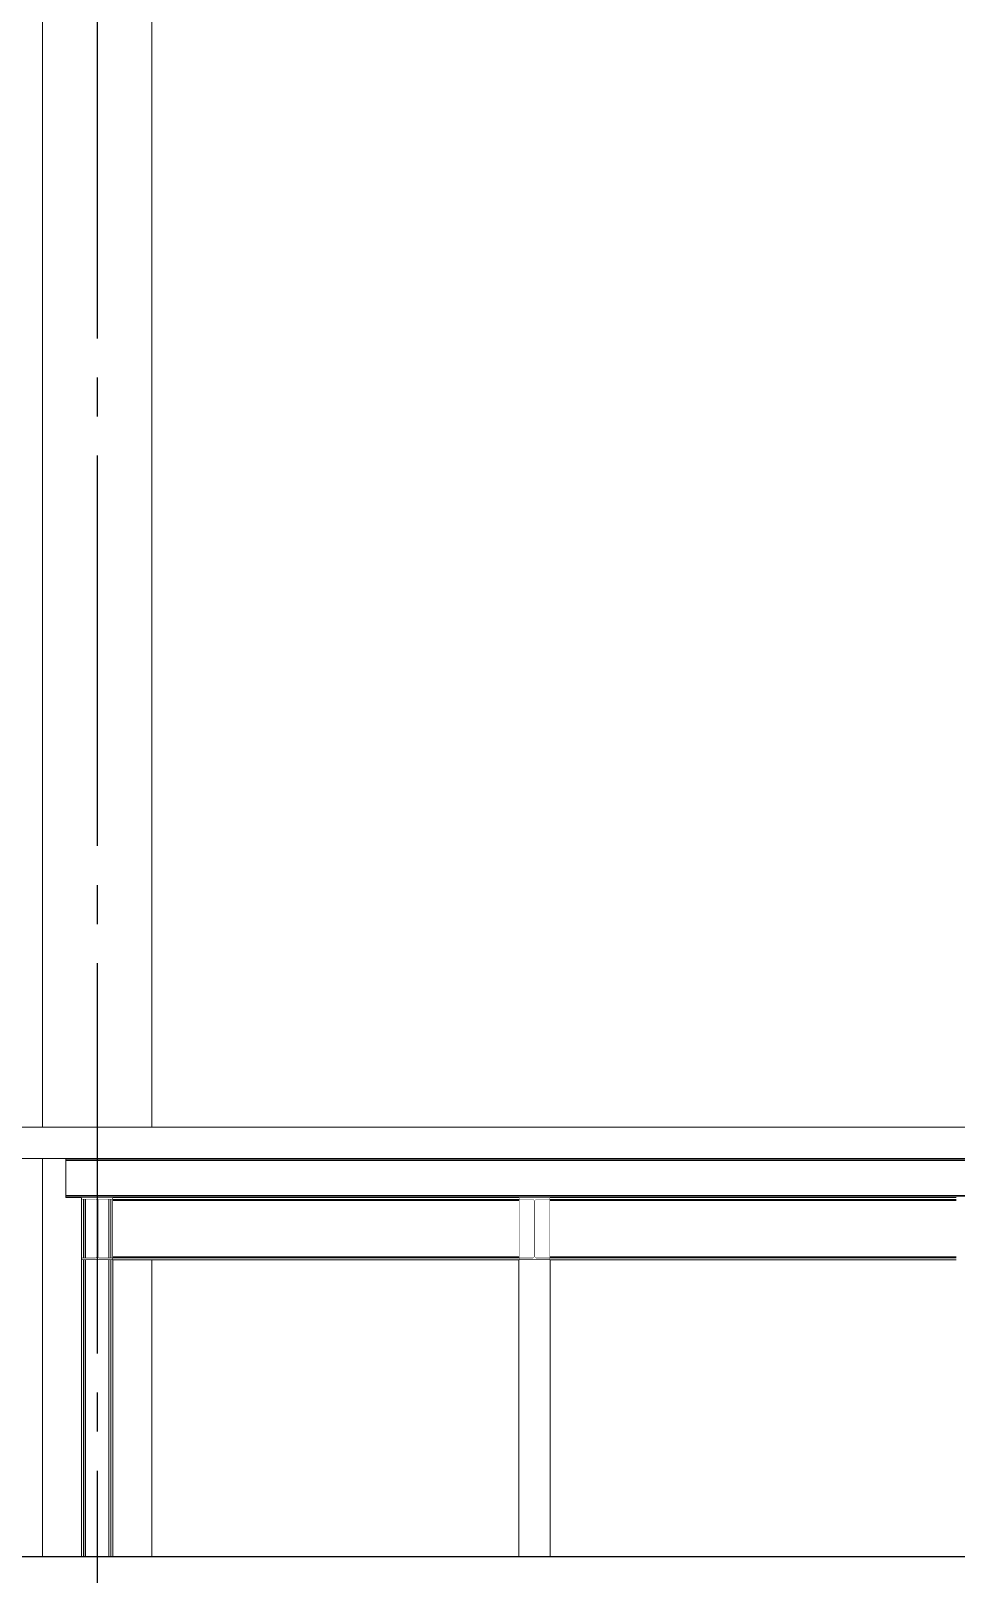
# Model space of a CAD drawing. Extents: x -3080 to 28500, y -1326 to 31609.
# Drawn here: x 15077 to 15670, y 27365 to 28353 of the extents above; entities that cross this region are included whole.
import ezdxf
from ezdxf.xclip import XClip

# ---------------------------------------------------------------- set-up
doc = ezdxf.new("R2010")
doc.units = 0
doc.header["$LTSCALE"] = 100
doc.header["$XCLIPFRAME"] = 2
doc.linetypes.add('188K-SM-07-F10-MECH-CR PIPE-Y2257103$0$X-S-FAB_SL ALL$0$COL-CEN-LIN', pattern=[3.25, 2.5, -0.25, 0.25, -0.25])
doc.linetypes.add('188K-SM-07-F10-MECH-CR PIPE-Y2257103$0$X-S-FAB_SL ALL$0$Wipeout_Contour', pattern=[1, 0, -1])
for name, color, linetype in [('0-xref', 8, 'Continuous'), ('188K-SM-07-F10-MECH-CR PIPE-Y2257103$0$X-S-FAB_SL ALL$0$ASP_1', 1, 'Continuous'), ('188K-SM-07-F10-MECH-CR PIPE-Y2257103$0$X-S-FAB_SL ALL$0$CCL', 15, '188K-SM-07-F10-MECH-CR PIPE-Y2257103$0$X-S-FAB_SL ALL$0$COL-CEN-LIN'), ('188K-SM-07-F10-MECH-CR PIPE-Y2257103$0$X-S-FAB_SL ALL$0$Hattch', 7, 'Continuous'), ('188K-SM-07-F10-MECH-CR PIPE-Y2257103$0$X-S-FAB_SL ALL$0$S-BEAM', 7, 'Continuous'), ('188K-SM-07-F10-MECH-CR PIPE-Y2257103$0$X-S-FAB_SL ALL$0$S-COL', 7, 'Continuous'), ('188K-SM-07-F10-MECH-CR PIPE-Y2257103$0$X-S-FAB_SL ALL$0$S-SLAB', 7, 'Continuous')]:
    doc.layers.add(name, color=color, linetype=linetype)

# ---------------------------------------------------------------- blocks, each defined once
blk = doc.blocks.new('188K-SM-07-F10-MECH-CR PIPE-Y2257103$0$X-S-FAB_SL ALL$0$剖面元素_220_3', base_point=(23061.26, -8263.06))
at = {"color": 254, "linetype": '188K-SM-07-F10-MECH-CR PIPE-Y2257103$0$X-S-FAB_SL ALL$0$Wipeout_Contour', "lineweight": 0, "ltscale": 2975856.659654287}
blk.add_wipeout([(38146.26, -5929.78), (38158.94, -5939.71), (38163.76, -5939.71), (38163.76, -5985.2), (38146.26, -5985.2), (38146.26, -6943.06), (38216.26, -6943.06), (38216.26, -6204.02), (38198.81, -6204.02), (38198.81, -6212.28), (38163.81, -6212.28), (38163.81, -6187.71), (38180.31, -6187.71), (38180.31, -6179.26), (38163.81, -6179.26), (38163.81, -6154.69), (38173.31, -6154.69), (38173.31, -6134.13), (38173.31, -6133.38), (38173.31, -6119.78), (38173.31, -6119.02), (38173.31, -6087.3), (38163.81, -6087.3), (38163.81, -6062.73), (38180.31, -6062.73), (38180.31, -6054.28), (38163.81, -6054.28), (38163.81, -6029.71), (38198.81, -6029.71), (38198.81, -6033.78), (38216.26, -6033.78), (38216.26, -5829.06), (38198.81, -5829.06), (38198.81, -5834.06), (38182.31, -5834.06), (38182.31, -5842.5), (38198.81, -5842.5), (38198.81, -5867.08), (38189.31, -5867.08), (38189.31, -5888.56), (38189.31, -5889.32), (38189.31, -5898.8), (38189.31, -5899.56), (38189.31, -5902.53), (38189.31, -5903.67), (38189.31, -5913.15), (38189.31, -5913.91), (38189.31, -5934.47), (38198.81, -5934.47), (38198.81, -5959.04), (38182.31, -5959.04), (38182.31, -5967.48), (38198.81, -5967.48), (38198.81, -5992.06), (38163.81, -5992.06), (38163.81, -5967.48), (38180.31, -5967.48), (38180.31, -5959.04), (38163.81, -5959.04), (38163.81, -5934.47), (38173.31, -5934.47), (38173.31, -5913.91), (38173.31, -5913.15), (38173.31, -5903.67), (38173.31, -5902.92), (38173.31, -5899.56), (38173.31, -5898.8), (38173.31, -5867.08), (38163.81, -5867.08), (38163.81, -5842.5), (38180.31, -5842.5), (38180.31, -5834.06), (38163.81, -5834.06), (38163.81, -5829.06), (38163.76, -5829.06), (38163.76, -5859.8), (38146.26, -5859.8)], dxfattribs=at).dxf.layer = '188K-SM-07-F10-MECH-CR PIPE-Y2257103$0$X-S-FAB_SL ALL$0$Hattch'
at = {"color": 254, "linetype": '188K-SM-07-F10-MECH-CR PIPE-Y2257103$0$X-S-FAB_SL ALL$0$Wipeout_Contour', "lineweight": 0, "ltscale": 310531.670143}
blk.add_wipeout([(38146.26, -7218.06), (38171.26, -7218.06), (38171.26, -6988.06), (38161.26, -6988.06), (38161.26, -6963.26), (38216.26, -6963.26), (38216.26, -6963.06), (38146.26, -6963.06)], dxfattribs=at).dxf.layer = '188K-SM-07-F10-MECH-CR PIPE-Y2257103$0$X-S-FAB_SL ALL$0$Hattch'
at = {"layer": '188K-SM-07-F10-MECH-CR PIPE-Y2257103$0$X-S-FAB_SL ALL$0$S-COL', "color": 8, "lineweight": 0}
for p, q in [((38146.26, -6943.06), (38146.26, -5985.2)), ((38216.26, -6943.06), (38216.26, -6204.02)), ((38146.26, -7218.06), (38146.26, -6963.06)), ((38216.26, -6963.26), (38216.26, -6963.06))]:
    blk.add_line(p, q, dxfattribs=at)
at = {"color": 254, "linetype": '188K-SM-07-F10-MECH-CR PIPE-Y2257103$0$X-S-FAB_SL ALL$0$Wipeout_Contour', "lineweight": 0, "ltscale": 155448.993306}
blk.add_wipeout([(38191.26, -7218.06), (38216.26, -7218.06), (38216.26, -7028.06), (38191.26, -7028.06)], dxfattribs=at).dxf.layer = '188K-SM-07-F10-MECH-CR PIPE-Y2257103$0$X-S-FAB_SL ALL$0$Hattch'
at = {"layer": '188K-SM-07-F10-MECH-CR PIPE-Y2257103$0$X-S-FAB_SL ALL$0$S-COL', "color": 8, "lineweight": 0}
blk.add_line((38216.26, -7218.06), (38216.26, -7028.06), dxfattribs=at)
blk = doc.blocks.new('188K-SM-07-F10-MECH-CR PIPE-Y2257103$0$X-S-FAB_SL ALL$0$剖面元素_242_3', base_point=(23061.26, -8263.06))
at = {"layer": '188K-SM-07-F10-MECH-CR PIPE-Y2257103$0$X-S-FAB_SL ALL$0$S-SLAB', "color": 15, "lineweight": 0}
for p, q in [((40656.26, -6943.06), (24906.26, -6943.06)), ((40656.26, -6963.06), (24906.26, -6963.06))]:
    blk.add_line(p, q, dxfattribs=at)
blk = doc.blocks.new('188K-SM-07-F10-MECH-CR PIPE-Y2257103$0$X-S-FAB_SL ALL$0$剖面元素_1312_3', base_point=(23061.26, -8263.06))
at = {"layer": '188K-SM-07-F10-MECH-CR PIPE-Y2257103$0$X-S-FAB_SL ALL$0$S-BEAM', "color": 2, "lineweight": 0}
for p, q in [((38171.26, -6988.06), (38171.26, -6989.36)), ((38191.26, -6988.06), (38171.26, -6988.06)), ((38191.26, -6988.06), (38191.26, -6989.36)), ((38171.26, -7026.76), (38171.26, -7028.06)), ((38191.26, -7028.06), (38171.26, -7028.06)), ((38191.26, -7026.76), (38191.26, -7028.06))]:
    blk.add_line(p, q, dxfattribs=at)
at = {"layer": '188K-SM-07-F10-MECH-CR PIPE-Y2257103$0$X-S-FAB_SL ALL$0$S-BEAM', "color": 2, "lineweight": 0, "flags": 128}
for points in [[(38180.69, -6989.54), (38180.26, -6989.36), (38171.26, -6989.36)], [(38180.69, -6989.54), (38180.86, -6989.96), (38180.86, -7026.16), (38180.69, -7026.59)], [(38181.84, -6989.54), (38181.66, -6989.96), (38181.66, -7026.16), (38181.84, -7026.59)], [(38191.26, -6989.36), (38182.26, -6989.36), (38181.84, -6989.54)], [(38180.69, -7026.59), (38180.26, -7026.76), (38171.26, -7026.76)], [(38181.84, -7026.59), (38182.26, -7026.76), (38191.26, -7026.76)]]:
    blk.add_lwpolyline(points, dxfattribs=at)
blk = doc.blocks.new('188K-SM-07-F10-MECH-CR PIPE-Y2257103$0$X-S-FAB_SL ALL$0$剖面元素_1313_3', base_point=(23061.26, -8263.06))
at = {"layer": '188K-SM-07-F10-MECH-CR PIPE-Y2257103$0$X-S-FAB_SL ALL$0$S-BEAM', "color": 2, "lineweight": 0}
for p, q in [((38451.26, -6988.06), (38451.26, -6989.36)), ((38471.26, -6988.06), (38451.26, -6988.06)), ((38471.26, -6988.06), (38471.26, -6989.36)), ((38451.26, -7026.76), (38451.26, -7028.06)), ((38471.26, -7028.06), (38451.26, -7028.06)), ((38471.26, -7026.76), (38471.26, -7028.06))]:
    blk.add_line(p, q, dxfattribs=at)
at = {"layer": '188K-SM-07-F10-MECH-CR PIPE-Y2257103$0$X-S-FAB_SL ALL$0$S-BEAM', "color": 2, "lineweight": 0, "flags": 128}
for points in [[(38460.69, -6989.54), (38460.26, -6989.36), (38451.26, -6989.36)], [(38460.69, -6989.54), (38460.86, -6989.96), (38460.86, -7026.16), (38460.69, -7026.59)], [(38461.84, -6989.54), (38461.66, -6989.96), (38461.66, -7026.16), (38461.84, -7026.59)], [(38471.26, -6989.36), (38462.26, -6989.36), (38461.84, -6989.54)], [(38460.69, -7026.59), (38460.26, -7026.76), (38451.26, -7026.76)], [(38461.84, -7026.59), (38462.26, -7026.76), (38471.26, -7026.76)]]:
    blk.add_lwpolyline(points, dxfattribs=at)
blk = doc.blocks.new('188K-SM-07-F10-MECH-CR PIPE-Y2257103$0$X-S-FAB_SL ALL$0$剖面元素_2107_3', base_point=(23061.26, -8263.06))
at = {"color": 254, "linetype": '188K-SM-07-F10-MECH-CR PIPE-Y2257103$0$X-S-FAB_SL ALL$0$Wipeout_Contour', "lineweight": 0, "ltscale": 155313.36549}
blk.add_wipeout([(38191.26, -6989.36), (38190.06, -6989.36), (38190.06, -7026.76), (38191.26, -7026.76)], dxfattribs=at).dxf.layer = '188K-SM-07-F10-MECH-CR PIPE-Y2257103$0$X-S-FAB_SL ALL$0$Hattch'
at = {"color": 254, "linetype": '188K-SM-07-F10-MECH-CR PIPE-Y2257103$0$X-S-FAB_SL ALL$0$Wipeout_Contour', "lineweight": 0, "ltscale": 155323.55673}
blk.add_wipeout([(38171.26, -7218.06), (38172.46, -7218.06), (38172.46, -7028.06), (38171.26, -7028.06)], dxfattribs=at).dxf.layer = '188K-SM-07-F10-MECH-CR PIPE-Y2257103$0$X-S-FAB_SL ALL$0$Hattch'
at = {"color": 254, "linetype": '188K-SM-07-F10-MECH-CR PIPE-Y2257103$0$X-S-FAB_SL ALL$0$Wipeout_Contour', "lineweight": 0, "ltscale": 155239.401092}
blk.add_wipeout([(38172.46, -6989.36), (38171.26, -6989.36), (38171.26, -7026.76), (38172.46, -7026.76)], dxfattribs=at).dxf.layer = '188K-SM-07-F10-MECH-CR PIPE-Y2257103$0$X-S-FAB_SL ALL$0$Hattch'
at = {"color": 254, "linetype": '188K-SM-07-F10-MECH-CR PIPE-Y2257103$0$X-S-FAB_SL ALL$0$Wipeout_Contour', "lineweight": 0, "ltscale": 155397.481087}
blk.add_wipeout([(38190.06, -7218.06), (38191.26, -7218.06), (38191.26, -7028.06), (38190.06, -7028.06)], dxfattribs=at).dxf.layer = '188K-SM-07-F10-MECH-CR PIPE-Y2257103$0$X-S-FAB_SL ALL$0$Hattch'
at = {"color": 254, "linetype": '188K-SM-07-F10-MECH-CR PIPE-Y2257103$0$X-S-FAB_SL ALL$0$Wipeout_Contour', "lineweight": 0, "ltscale": 155310.662287}
blk.add_wipeout([(38190.06, -6989.36), (38189.89, -6989.36), (38189.89, -7026.76), (38190.06, -7026.76)], dxfattribs=at).dxf.layer = '188K-SM-07-F10-MECH-CR PIPE-Y2257103$0$X-S-FAB_SL ALL$0$Hattch'
at = {"color": 254, "linetype": '188K-SM-07-F10-MECH-CR PIPE-Y2257103$0$X-S-FAB_SL ALL$0$Wipeout_Contour', "lineweight": 0, "ltscale": 155394.779346}
blk.add_wipeout([(38189.89, -7218.06), (38190.06, -7218.06), (38190.06, -7028.06), (38189.89, -7028.06)], dxfattribs=at).dxf.layer = '188K-SM-07-F10-MECH-CR PIPE-Y2257103$0$X-S-FAB_SL ALL$0$Hattch'
at = {"color": 254, "linetype": '188K-SM-07-F10-MECH-CR PIPE-Y2257103$0$X-S-FAB_SL ALL$0$Wipeout_Contour', "lineweight": 0, "ltscale": 155309.383641}
blk.add_wipeout([(38189.89, -6989.36), (38189.41, -6989.36), (38189.41, -7026.76), (38189.89, -7026.76)], dxfattribs=at).dxf.layer = '188K-SM-07-F10-MECH-CR PIPE-Y2257103$0$X-S-FAB_SL ALL$0$Hattch'
at = {"color": 254, "linetype": '188K-SM-07-F10-MECH-CR PIPE-Y2257103$0$X-S-FAB_SL ALL$0$Wipeout_Contour', "lineweight": 0, "ltscale": 155393.501393}
blk.add_wipeout([(38189.41, -7218.06), (38189.89, -7218.06), (38189.89, -7028.06), (38189.41, -7028.06)], dxfattribs=at).dxf.layer = '188K-SM-07-F10-MECH-CR PIPE-Y2257103$0$X-S-FAB_SL ALL$0$Hattch'
at = {"color": 254, "linetype": '188K-SM-07-F10-MECH-CR PIPE-Y2257103$0$X-S-FAB_SL ALL$0$Wipeout_Contour', "lineweight": 0, "ltscale": 155307.168955}
blk.add_wipeout([(38189.41, -6989.36), (38188.76, -6989.36), (38188.76, -7026.76), (38189.41, -7026.76)], dxfattribs=at).dxf.layer = '188K-SM-07-F10-MECH-CR PIPE-Y2257103$0$X-S-FAB_SL ALL$0$Hattch'
at = {"color": 254, "linetype": '188K-SM-07-F10-MECH-CR PIPE-Y2257103$0$X-S-FAB_SL ALL$0$Wipeout_Contour', "lineweight": 0, "ltscale": 155391.287905}
blk.add_wipeout([(38188.76, -7218.06), (38189.41, -7218.06), (38189.41, -7028.06), (38188.76, -7028.06)], dxfattribs=at).dxf.layer = '188K-SM-07-F10-MECH-CR PIPE-Y2257103$0$X-S-FAB_SL ALL$0$Hattch'
at = {"color": 254, "linetype": '188K-SM-07-F10-MECH-CR PIPE-Y2257103$0$X-S-FAB_SL ALL$0$Wipeout_Contour', "lineweight": 0, "ltscale": 155360.518908}
blk.add_wipeout([(38173.76, -7218.06), (38188.76, -7218.06), (38188.76, -7028.06), (38173.76, -7028.06)], dxfattribs=at).dxf.layer = '188K-SM-07-F10-MECH-CR PIPE-Y2257103$0$X-S-FAB_SL ALL$0$Hattch'
at = {"color": 254, "linetype": '188K-SM-07-F10-MECH-CR PIPE-Y2257103$0$X-S-FAB_SL ALL$0$Wipeout_Contour', "lineweight": 0, "ltscale": 310532.374097}
blk.add_wipeout([(38173.76, -6989.36), (38173.76, -7026.76), (38180.26, -7026.76), (38180.69, -7026.59), (38180.86, -7026.16), (38180.86, -6989.96), (38180.69, -6989.54), (38180.26, -6989.36)], dxfattribs=at).dxf.layer = '188K-SM-07-F10-MECH-CR PIPE-Y2257103$0$X-S-FAB_SL ALL$0$Hattch'
at = {"color": 254, "linetype": '188K-SM-07-F10-MECH-CR PIPE-Y2257103$0$X-S-FAB_SL ALL$0$Wipeout_Contour', "lineweight": 0, "ltscale": 310573.158685}
blk.add_wipeout([(38181.66, -7026.16), (38181.84, -7026.59), (38182.26, -7026.76), (38188.76, -7026.76), (38188.76, -6989.36), (38182.26, -6989.36), (38181.84, -6989.54), (38181.66, -6989.96)], dxfattribs=at).dxf.layer = '188K-SM-07-F10-MECH-CR PIPE-Y2257103$0$X-S-FAB_SL ALL$0$Hattch'
at = {"color": 254, "linetype": '188K-SM-07-F10-MECH-CR PIPE-Y2257103$0$X-S-FAB_SL ALL$0$Wipeout_Contour', "lineweight": 0, "ltscale": 155329.749806}
blk.add_wipeout([(38173.11, -7028.06), (38173.11, -7218.06), (38173.76, -7218.06), (38173.76, -7028.06)], dxfattribs=at).dxf.layer = '188K-SM-07-F10-MECH-CR PIPE-Y2257103$0$X-S-FAB_SL ALL$0$Hattch'
at = {"layer": '188K-SM-07-F10-MECH-CR PIPE-Y2257103$0$X-S-FAB_SL ALL$0$S-COL', "color": 8, "lineweight": 0}
for p, q in [((38188.76, -7026.76), (38188.76, -6989.36)), ((38190.06, -7026.76), (38190.06, -6989.36)), ((38191.26, -7026.76), (38191.26, -6989.36)), ((38188.76, -7218.06), (38188.76, -7028.06)), ((38190.06, -7218.06), (38190.06, -7028.06)), ((38191.26, -7218.06), (38191.26, -7028.06))]:
    blk.add_line(p, q, dxfattribs=at)
at = {"color": 254, "linetype": '188K-SM-07-F10-MECH-CR PIPE-Y2257103$0$X-S-FAB_SL ALL$0$Wipeout_Contour', "lineweight": 0, "ltscale": 155245.597523}
blk.add_wipeout([(38173.11, -6989.36), (38173.11, -7026.76), (38173.76, -7026.76), (38173.76, -6989.36)], dxfattribs=at).dxf.layer = '188K-SM-07-F10-MECH-CR PIPE-Y2257103$0$X-S-FAB_SL ALL$0$Hattch'
at = {"color": 254, "linetype": '188K-SM-07-F10-MECH-CR PIPE-Y2257103$0$X-S-FAB_SL ALL$0$Wipeout_Contour', "lineweight": 0, "ltscale": 155327.536355}
blk.add_wipeout([(38172.64, -7028.06), (38172.64, -7218.06), (38173.11, -7218.06), (38173.11, -7028.06)], dxfattribs=at).dxf.layer = '188K-SM-07-F10-MECH-CR PIPE-Y2257103$0$X-S-FAB_SL ALL$0$Hattch'
at = {"color": 254, "linetype": '188K-SM-07-F10-MECH-CR PIPE-Y2257103$0$X-S-FAB_SL ALL$0$Wipeout_Contour', "lineweight": 0, "ltscale": 155243.382873}
blk.add_wipeout([(38172.64, -6989.36), (38172.64, -7026.76), (38173.11, -7026.76), (38173.11, -6989.36)], dxfattribs=at).dxf.layer = '188K-SM-07-F10-MECH-CR PIPE-Y2257103$0$X-S-FAB_SL ALL$0$Hattch'
at = {"color": 254, "linetype": '188K-SM-07-F10-MECH-CR PIPE-Y2257103$0$X-S-FAB_SL ALL$0$Wipeout_Contour', "lineweight": 0, "ltscale": 155326.258417}
blk.add_wipeout([(38172.46, -7028.06), (38172.46, -7218.06), (38172.64, -7218.06), (38172.64, -7028.06)], dxfattribs=at).dxf.layer = '188K-SM-07-F10-MECH-CR PIPE-Y2257103$0$X-S-FAB_SL ALL$0$Hattch'
at = {"color": 254, "linetype": '188K-SM-07-F10-MECH-CR PIPE-Y2257103$0$X-S-FAB_SL ALL$0$Wipeout_Contour', "lineweight": 0, "ltscale": 155242.104243}
blk.add_wipeout([(38172.46, -6989.36), (38172.46, -7026.76), (38172.64, -7026.76), (38172.64, -6989.36)], dxfattribs=at).dxf.layer = '188K-SM-07-F10-MECH-CR PIPE-Y2257103$0$X-S-FAB_SL ALL$0$Hattch'
at = {"layer": '188K-SM-07-F10-MECH-CR PIPE-Y2257103$0$X-S-FAB_SL ALL$0$S-COL', "color": 8, "lineweight": 0}
for p, q in [((38171.26, -7026.76), (38171.26, -6989.36)), ((38172.46, -7026.76), (38172.46, -6989.36)), ((38173.76, -7026.76), (38173.76, -6989.36)), ((38171.26, -7218.06), (38171.26, -7028.06)), ((38172.46, -7218.06), (38172.46, -7028.06)), ((38173.76, -7218.06), (38173.76, -7028.06))]:
    blk.add_line(p, q, dxfattribs=at)
blk = doc.blocks.new('188K-SM-07-F10-MECH-CR PIPE-Y2257103$0$X-S-FAB_SL ALL$0$剖面元素_2108_3', base_point=(23061.26, -8263.06))
at = {"color": 254, "linetype": '188K-SM-07-F10-MECH-CR PIPE-Y2257103$0$X-S-FAB_SL ALL$0$Wipeout_Contour', "lineweight": 0, "ltscale": 156461.654909}
blk.add_wipeout([(38471.26, -7028.06), (38451.26, -7028.06), (38451.26, -7218.06), (38471.26, -7218.06)], dxfattribs=at).dxf.layer = '188K-SM-07-F10-MECH-CR PIPE-Y2257103$0$X-S-FAB_SL ALL$0$Hattch'
at = {"color": 254, "linetype": '188K-SM-07-F10-MECH-CR PIPE-Y2257103$0$X-S-FAB_SL ALL$0$Wipeout_Contour', "lineweight": 0, "ltscale": 312730.850601}
blk.add_wipeout([(38460.26, -6989.36), (38451.26, -6989.36), (38451.26, -7026.76), (38460.26, -7026.76), (38460.69, -7026.59), (38460.86, -7026.16), (38460.86, -6989.96), (38460.69, -6989.54)], dxfattribs=at).dxf.layer = '188K-SM-07-F10-MECH-CR PIPE-Y2257103$0$X-S-FAB_SL ALL$0$Hattch'
at = {"layer": '188K-SM-07-F10-MECH-CR PIPE-Y2257103$0$X-S-FAB_SL ALL$0$S-COL', "color": 8, "lineweight": 0}
for p, q in [((38451.26, -7026.76), (38451.26, -6989.36)), ((38451.26, -7218.06), (38451.26, -7028.06))]:
    blk.add_line(p, q, dxfattribs=at)
at = {"color": 254, "linetype": '188K-SM-07-F10-MECH-CR PIPE-Y2257103$0$X-S-FAB_SL ALL$0$Wipeout_Contour', "lineweight": 0, "ltscale": 312781.594815}
blk.add_wipeout([(38461.66, -6989.96), (38461.66, -7026.16), (38461.84, -7026.59), (38462.26, -7026.76), (38471.26, -7026.76), (38471.26, -6989.36), (38462.26, -6989.36), (38461.84, -6989.54)], dxfattribs=at).dxf.layer = '188K-SM-07-F10-MECH-CR PIPE-Y2257103$0$X-S-FAB_SL ALL$0$Hattch'
at = {"layer": '188K-SM-07-F10-MECH-CR PIPE-Y2257103$0$X-S-FAB_SL ALL$0$S-COL', "color": 8, "lineweight": 0}
for p, q in [((38471.26, -7026.76), (38471.26, -6989.36)), ((38471.26, -7218.06), (38471.26, -7028.06))]:
    blk.add_line(p, q, dxfattribs=at)
blk = doc.blocks.new('188K-SM-07-F10-MECH-CR PIPE-Y2257103$0$X-S-FAB_SL ALL$0$剖面元素_2189_3', base_point=(23061.26, -8263.06))
at = {"color": 254, "linetype": '188K-SM-07-F10-MECH-CR PIPE-Y2257103$0$X-S-FAB_SL ALL$0$Wipeout_Contour', "lineweight": 0, "ltscale": 168576.746401}
blk.add_wipeout([(38161.26, -6987.26), (38161.26, -6988.06), (44952.76, -6988.06), (44952.76, -6987.26)], dxfattribs=at).dxf.layer = '188K-SM-07-F10-MECH-CR PIPE-Y2257103$0$X-S-FAB_SL ALL$0$Hattch'
at = {"color": 254, "linetype": '188K-SM-07-F10-MECH-CR PIPE-Y2257103$0$X-S-FAB_SL ALL$0$Wipeout_Contour', "lineweight": 0, "ltscale": 168576.450104}
blk.add_wipeout([(38161.26, -6987.18), (38161.26, -6987.26), (44952.76, -6987.26), (44952.76, -6987.18)], dxfattribs=at).dxf.layer = '188K-SM-07-F10-MECH-CR PIPE-Y2257103$0$X-S-FAB_SL ALL$0$Hattch'
at = {"color": 254, "linetype": '188K-SM-07-F10-MECH-CR PIPE-Y2257103$0$X-S-FAB_SL ALL$0$Wipeout_Contour', "lineweight": 0, "ltscale": 168576.349998}
blk.add_wipeout([(38161.26, -6986.96), (38161.26, -6987.18), (44952.76, -6987.18), (44952.76, -6986.96)], dxfattribs=at).dxf.layer = '188K-SM-07-F10-MECH-CR PIPE-Y2257103$0$X-S-FAB_SL ALL$0$Hattch'
at = {"color": 254, "linetype": '188K-SM-07-F10-MECH-CR PIPE-Y2257103$0$X-S-FAB_SL ALL$0$Wipeout_Contour', "lineweight": 0, "ltscale": 168568.749907}
blk.add_wipeout([(38161.26, -6964.36), (38161.26, -6986.96), (44952.76, -6986.96), (44952.76, -6964.36)], dxfattribs=at).dxf.layer = '188K-SM-07-F10-MECH-CR PIPE-Y2257103$0$X-S-FAB_SL ALL$0$Hattch'
at = {"layer": '188K-SM-07-F10-MECH-CR PIPE-Y2257103$0$X-S-FAB_SL ALL$0$S-BEAM', "color": 8, "lineweight": 0}
for p, q in [((38161.26, -6986.96), (38161.26, -6987.18)), ((38161.26, -6986.96), (44952.76, -6986.96)), ((38161.26, -6987.18), (38161.26, -6987.26)), ((38161.26, -6987.26), (38161.26, -6988.06)), ((38161.26, -6987.26), (44952.76, -6987.26)), ((38161.26, -6988.06), (38171.26, -6988.06)), ((38191.26, -6988.06), (38451.26, -6988.06)), ((38471.26, -6988.06), (38731.26, -6988.06))]:
    blk.add_line(p, q, dxfattribs=at)
at = {"color": 254, "linetype": '188K-SM-07-F10-MECH-CR PIPE-Y2257103$0$X-S-FAB_SL ALL$0$Wipeout_Contour', "lineweight": 0, "ltscale": 168561.149864}
blk.add_wipeout([(38161.26, -6964.15), (38161.26, -6964.36), (44952.76, -6964.36), (44952.76, -6964.15)], dxfattribs=at).dxf.layer = '188K-SM-07-F10-MECH-CR PIPE-Y2257103$0$X-S-FAB_SL ALL$0$Hattch'
at = {"color": 254, "linetype": '188K-SM-07-F10-MECH-CR PIPE-Y2257103$0$X-S-FAB_SL ALL$0$Wipeout_Contour', "lineweight": 0, "ltscale": 168561.050075}
blk.add_wipeout([(38161.26, -6964.06), (38161.26, -6964.15), (44952.76, -6964.15), (44952.76, -6964.06)], dxfattribs=at).dxf.layer = '188K-SM-07-F10-MECH-CR PIPE-Y2257103$0$X-S-FAB_SL ALL$0$Hattch'
at = {"color": 254, "linetype": '188K-SM-07-F10-MECH-CR PIPE-Y2257103$0$X-S-FAB_SL ALL$0$Wipeout_Contour', "lineweight": 0, "ltscale": 168560.754769}
blk.add_wipeout([(38161.26, -6963.26), (38161.26, -6964.06), (44952.76, -6964.06), (44952.76, -6963.26)], dxfattribs=at).dxf.layer = '188K-SM-07-F10-MECH-CR PIPE-Y2257103$0$X-S-FAB_SL ALL$0$Hattch'
at = {"layer": '188K-SM-07-F10-MECH-CR PIPE-Y2257103$0$X-S-FAB_SL ALL$0$S-BEAM', "color": 8, "lineweight": 0}
for p, q in [((38161.26, -6963.26), (38161.26, -6964.06)), ((38161.26, -6963.26), (44952.76, -6963.26)), ((38161.26, -6964.06), (38161.26, -6964.15)), ((38161.26, -6964.06), (44952.76, -6964.06)), ((38161.26, -6964.15), (38161.26, -6964.36)), ((38161.26, -6964.36), (38161.26, -6986.96)), ((38161.26, -6964.36), (44952.76, -6964.36))]:
    blk.add_line(p, q, dxfattribs=at)
blk = doc.blocks.new('188K-SM-07-F10-MECH-CR PIPE-Y2257103$0$X-S-FAB_SL ALL$0$A$C2e9ab586')
at = {"layer": '188K-SM-07-F10-MECH-CR PIPE-Y2257103$0$X-S-FAB_SL ALL$0$S-BEAM', "lineweight": 0}
blk.add_blockref('188K-SM-07-F10-MECH-CR PIPE-Y2257103$0$X-S-FAB_SL ALL$0$剖面元素_1313_3', (-28106.39, 285), dxfattribs=at)
at = {"layer": '188K-SM-07-F10-MECH-CR PIPE-Y2257103$0$X-S-FAB_SL ALL$0$S-COL', "lineweight": 0}
blk.add_blockref('188K-SM-07-F10-MECH-CR PIPE-Y2257103$0$X-S-FAB_SL ALL$0$剖面元素_220_3', (-28106.39, 285), dxfattribs=at)
at = {"layer": '188K-SM-07-F10-MECH-CR PIPE-Y2257103$0$X-S-FAB_SL ALL$0$S-BEAM', "lineweight": 0}
blk.add_blockref('188K-SM-07-F10-MECH-CR PIPE-Y2257103$0$X-S-FAB_SL ALL$0$剖面元素_1312_3', (-28106.39, 285), dxfattribs=at)
at = {"layer": '188K-SM-07-F10-MECH-CR PIPE-Y2257103$0$X-S-FAB_SL ALL$0$S-COL', "lineweight": 0}
blk.add_blockref('188K-SM-07-F10-MECH-CR PIPE-Y2257103$0$X-S-FAB_SL ALL$0$剖面元素_2108_3', (-28106.39, 285), dxfattribs=at)
at = {"layer": '188K-SM-07-F10-MECH-CR PIPE-Y2257103$0$X-S-FAB_SL ALL$0$S-SLAB', "lineweight": 0}
blk.add_blockref('188K-SM-07-F10-MECH-CR PIPE-Y2257103$0$X-S-FAB_SL ALL$0$剖面元素_242_3', (-28106.39, 285), dxfattribs=at)
at = {"layer": '188K-SM-07-F10-MECH-CR PIPE-Y2257103$0$X-S-FAB_SL ALL$0$S-COL', "lineweight": 0}
blk.add_blockref('188K-SM-07-F10-MECH-CR PIPE-Y2257103$0$X-S-FAB_SL ALL$0$剖面元素_2107_3', (-28106.39, 285), dxfattribs=at)
at = {"color": 254, "linetype": '188K-SM-07-F10-MECH-CR PIPE-Y2257103$0$X-S-FAB_SL ALL$0$Wipeout_Contour', "lineweight": 0, "ltscale": 156915.275963}
blk.add_wipeout([(-12436.39, 1560), (-12696.39, 1560), (-12696.39, 1558.7), (-12436.39, 1558.7)], dxfattribs=at).dxf.layer = '188K-SM-07-F10-MECH-CR PIPE-Y2257103$0$X-S-FAB_SL ALL$0$Hattch'
at = {"color": 254, "linetype": '188K-SM-07-F10-MECH-CR PIPE-Y2257103$0$X-S-FAB_SL ALL$0$Wipeout_Contour', "lineweight": 0, "ltscale": 155813.3211}
blk.add_wipeout([(-12976.39, 1558.7), (-12716.39, 1558.7), (-12716.39, 1560), (-12976.39, 1560)], dxfattribs=at).dxf.layer = '188K-SM-07-F10-MECH-CR PIPE-Y2257103$0$X-S-FAB_SL ALL$0$Hattch'
at = {"color": 254, "linetype": '188K-SM-07-F10-MECH-CR PIPE-Y2257103$0$X-S-FAB_SL ALL$0$Wipeout_Contour', "lineweight": 0, "ltscale": 156915.801784}
blk.add_wipeout([(-12436.39, 1558.7), (-12696.39, 1558.7), (-12696.39, 1558.52), (-12436.39, 1558.52)], dxfattribs=at).dxf.layer = '188K-SM-07-F10-MECH-CR PIPE-Y2257103$0$X-S-FAB_SL ALL$0$Hattch'
at = {"color": 254, "linetype": '188K-SM-07-F10-MECH-CR PIPE-Y2257103$0$X-S-FAB_SL ALL$0$Wipeout_Contour', "lineweight": 0, "ltscale": 155813.850635}
blk.add_wipeout([(-12976.39, 1558.52), (-12716.39, 1558.52), (-12716.39, 1558.7), (-12976.39, 1558.7)], dxfattribs=at).dxf.layer = '188K-SM-07-F10-MECH-CR PIPE-Y2257103$0$X-S-FAB_SL ALL$0$Hattch'
at = {"color": 254, "linetype": '188K-SM-07-F10-MECH-CR PIPE-Y2257103$0$X-S-FAB_SL ALL$0$Wipeout_Contour', "lineweight": 0, "ltscale": 156916.015599}
blk.add_wipeout([(-12436.39, 1558.52), (-12696.39, 1558.52), (-12696.39, 1558.1), (-12436.39, 1558.1)], dxfattribs=at).dxf.layer = '188K-SM-07-F10-MECH-CR PIPE-Y2257103$0$X-S-FAB_SL ALL$0$Hattch'
at = {"color": 254, "linetype": '188K-SM-07-F10-MECH-CR PIPE-Y2257103$0$X-S-FAB_SL ALL$0$Wipeout_Contour', "lineweight": 0, "ltscale": 155814.065961}
blk.add_wipeout([(-12976.39, 1558.1), (-12716.39, 1558.1), (-12716.39, 1558.52), (-12976.39, 1558.52)], dxfattribs=at).dxf.layer = '188K-SM-07-F10-MECH-CR PIPE-Y2257103$0$X-S-FAB_SL ALL$0$Hattch'
at = {"color": 254, "linetype": '188K-SM-07-F10-MECH-CR PIPE-Y2257103$0$X-S-FAB_SL ALL$0$Wipeout_Contour', "lineweight": 0, "ltscale": 156929.099905}
blk.add_wipeout([(-12436.39, 1558.1), (-12696.39, 1558.1), (-12696.39, 1521.9), (-12436.39, 1521.9)], dxfattribs=at).dxf.layer = '188K-SM-07-F10-MECH-CR PIPE-Y2257103$0$X-S-FAB_SL ALL$0$Hattch'
at = {"layer": '188K-SM-07-F10-MECH-CR PIPE-Y2257103$0$X-S-FAB_SL ALL$0$S-BEAM', "color": 8, "lineweight": 0}
for p, q in [((-12436.39, 1558.7), (-12696.39, 1558.7)), ((-12436.39, 1558.1), (-12696.39, 1558.1))]:
    blk.add_line(p, q, dxfattribs=at)
at = {"color": 254, "linetype": '188K-SM-07-F10-MECH-CR PIPE-Y2257103$0$X-S-FAB_SL ALL$0$Wipeout_Contour', "lineweight": 0, "ltscale": 155827.242793}
blk.add_wipeout([(-12976.39, 1521.9), (-12716.39, 1521.9), (-12716.39, 1558.1), (-12976.39, 1558.1)], dxfattribs=at).dxf.layer = '188K-SM-07-F10-MECH-CR PIPE-Y2257103$0$X-S-FAB_SL ALL$0$Hattch'
at = {"color": 254, "linetype": '188K-SM-07-F10-MECH-CR PIPE-Y2257103$0$X-S-FAB_SL ALL$0$Wipeout_Contour', "lineweight": 0, "ltscale": 156942.18466}
blk.add_wipeout([(-12696.39, 1521.48), (-12436.39, 1521.48), (-12436.39, 1521.9), (-12696.39, 1521.9)], dxfattribs=at).dxf.layer = '188K-SM-07-F10-MECH-CR PIPE-Y2257103$0$X-S-FAB_SL ALL$0$Hattch'
at = {"layer": '188K-SM-07-F10-MECH-CR PIPE-Y2257103$0$X-S-FAB_SL ALL$0$S-BEAM', "color": 8, "lineweight": 0}
for p, q in [((-12716.39, 1558.7), (-12976.39, 1558.7)), ((-12716.39, 1558.1), (-12976.39, 1558.1))]:
    blk.add_line(p, q, dxfattribs=at)
at = {"color": 254, "linetype": '188K-SM-07-F10-MECH-CR PIPE-Y2257103$0$X-S-FAB_SL ALL$0$Wipeout_Contour', "lineweight": 0, "ltscale": 155840.420071}
blk.add_wipeout([(-12976.39, 1521.48), (-12716.39, 1521.48), (-12716.39, 1521.9), (-12976.39, 1521.9)], dxfattribs=at).dxf.layer = '188K-SM-07-F10-MECH-CR PIPE-Y2257103$0$X-S-FAB_SL ALL$0$Hattch'
at = {"color": 254, "linetype": '188K-SM-07-F10-MECH-CR PIPE-Y2257103$0$X-S-FAB_SL ALL$0$Wipeout_Contour', "lineweight": 0, "ltscale": 156942.399563}
blk.add_wipeout([(-12696.39, 1521.48), (-12696.39, 1521.3), (-12436.39, 1521.3), (-12436.39, 1521.48)], dxfattribs=at).dxf.layer = '188K-SM-07-F10-MECH-CR PIPE-Y2257103$0$X-S-FAB_SL ALL$0$Hattch'
at = {"layer": '188K-SM-07-F10-MECH-CR PIPE-Y2257103$0$X-S-FAB_SL ALL$0$S-BEAM', "lineweight": 0}
blk.add_blockref('188K-SM-07-F10-MECH-CR PIPE-Y2257103$0$X-S-FAB_SL ALL$0$剖面元素_2189_3', (-28106.39, 285), dxfattribs=at)
at = {"color": 254, "linetype": '188K-SM-07-F10-MECH-CR PIPE-Y2257103$0$X-S-FAB_SL ALL$0$Wipeout_Contour', "lineweight": 0, "ltscale": 155840.636492}
blk.add_wipeout([(-12976.39, 1521.3), (-12716.39, 1521.3), (-12716.39, 1521.48), (-12976.39, 1521.48)], dxfattribs=at).dxf.layer = '188K-SM-07-F10-MECH-CR PIPE-Y2257103$0$X-S-FAB_SL ALL$0$Hattch'
at = {"color": 254, "linetype": '188K-SM-07-F10-MECH-CR PIPE-Y2257103$0$X-S-FAB_SL ALL$0$Wipeout_Contour', "lineweight": 0, "ltscale": 156942.928196}
blk.add_wipeout([(-12436.39, 1521.3), (-12696.39, 1521.3), (-12696.39, 1520), (-12436.39, 1520)], dxfattribs=at).dxf.layer = '188K-SM-07-F10-MECH-CR PIPE-Y2257103$0$X-S-FAB_SL ALL$0$Hattch'
at = {"layer": '188K-SM-07-F10-MECH-CR PIPE-Y2257103$0$X-S-FAB_SL ALL$0$S-BEAM', "color": 8, "lineweight": 0}
for p, q in [((-12436.39, 1521.9), (-12696.39, 1521.9)), ((-12436.39, 1521.3), (-12696.39, 1521.3)), ((-12436.39, 1520), (-12696.39, 1520))]:
    blk.add_line(p, q, dxfattribs=at)
at = {"color": 254, "linetype": '188K-SM-07-F10-MECH-CR PIPE-Y2257103$0$X-S-FAB_SL ALL$0$Wipeout_Contour', "lineweight": 0, "ltscale": 155841.168867}
blk.add_wipeout([(-12976.39, 1520), (-12716.39, 1520), (-12716.39, 1521.3), (-12976.39, 1521.3)], dxfattribs=at).dxf.layer = '188K-SM-07-F10-MECH-CR PIPE-Y2257103$0$X-S-FAB_SL ALL$0$Hattch'
at = {"layer": '188K-SM-07-F10-MECH-CR PIPE-Y2257103$0$X-S-FAB_SL ALL$0$S-BEAM', "color": 8, "lineweight": 0}
for p, q in [((-12716.39, 1521.9), (-12976.39, 1521.9)), ((-12716.39, 1521.3), (-12976.39, 1521.3)), ((-12716.39, 1520), (-12976.39, 1520))]:
    blk.add_line(p, q, dxfattribs=at)
blk = doc.blocks.new('188K-SM-07-F10-MECH-CR PIPE-Y2257103$0$X-S-FAB_SL ALL$0$A$Ceb448ab1')
at = {"layer": '188K-SM-07-F10-MECH-CR PIPE-Y2257103$0$X-S-FAB_SL ALL$0$CCL'}
blk.add_line((15120, 3600), (15120, 0), dxfattribs=at)
blk = doc.blocks.new('188K-SM-07-F10-MECH-CR PIPE-Y2257103$0$X-S-FAB_SL ALL')
at = {"layer": '188K-SM-07-F10-MECH-CR PIPE-Y2257103$0$X-S-FAB_SL ALL$0$ASP_1'}
blk.add_blockref('188K-SM-07-F10-MECH-CR PIPE-Y2257103$0$X-S-FAB_SL ALL$0$A$C2e9ab586', (23632.864, -73288.977), dxfattribs=at)
blk.add_line((-2728.521, -71958.977), (19076.479, -71958.977), dxfattribs=at)
at = {"layer": '188K-SM-07-F10-MECH-CR PIPE-Y2257103$0$X-S-FAB_SL ALL$0$CCL'}
blk.add_blockref('188K-SM-07-F10-MECH-CR PIPE-Y2257103$0$X-S-FAB_SL ALL$0$A$Ceb448ab1', (-4473.521, -73553.977), dxfattribs=at)
blk = doc.blocks.new('188K-SM-07-F10-MECH-CR PIPE-Y2257103')
ref = blk.add_blockref('188K-SM-07-F10-MECH-CR PIPE-Y2257103$0$X-S-FAB_SL ALL', (4473.521, 99334.763))
XClip(ref).set_block_clipping_path([(-7553.4648570136, -75341.9369645483), (24026.2025623869, -67725.7696244382)])

msp = doc.modelspace()

# ---------------------------------------------------------------- block references
at = {"layer": '0-xref'}
msp.add_blockref('188K-SM-07-F10-MECH-CR PIPE-Y2257103', (0, 0), dxfattribs=at)

doc.saveas('drawing.dxf')
